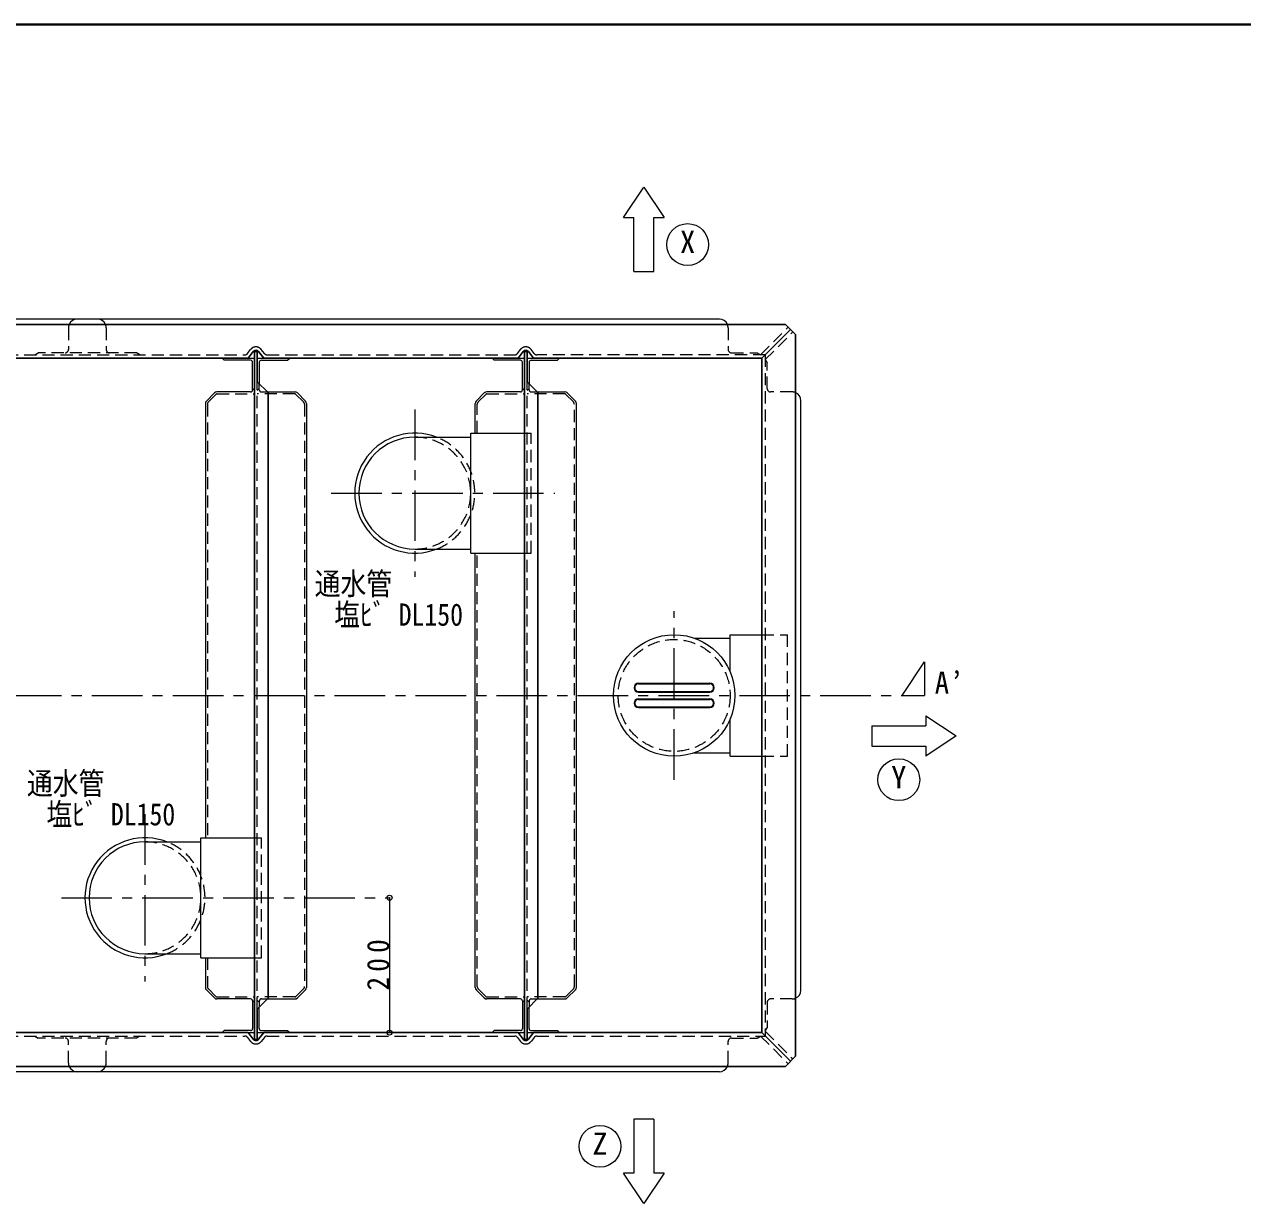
# Model space of a CAD drawing. Units: millimetres at full size, sheet at 1:15; details may follow other scales. Extents: x -3100 to 2975, y -2083 to 2132.
# Drawn here: x -1163 to 643, y 384 to 2132 of the extents above; entities that cross this region are included whole.
import ezdxf
from ezdxf.enums import TextEntityAlignment as Align

# ---------------------------------------------------------------- set-up
doc = ezdxf.new("R2010")
doc.units = ezdxf.units.MM
doc.header["$LTSCALE"] = 15
doc.header["$PDMODE"] = 32
doc.header["$PDSIZE"] = 7.5
doc.linetypes.add('CHAIN1', pattern=[8, 5, -1, 1, -1])
doc.linetypes.add('DASHED1', pattern=[1.8, 1.2, -0.6])
doc.layers.add('0-0____1', color=7, linetype='Continuous', lineweight=18)
doc.styles.add('ＭＳ ゴシック', font='')
doc.styles.get('ＭＳ ゴシック').set_extended_font_data('MS Gothic')

msp = doc.modelspace()

# ---------------------------------------------------------------- linework, layer by layer
at = {"layer": '0-0____1', "color": 1, "lineweight": 40}
msp.add_line((2975.06, 2132.48), (-3099.94, 2132.48), dxfattribs=at)
at = {"layer": '0-0____1', "color": 4, "lineweight": 9}
for p, q in [((-274.94, 1845.98), (-259.94, 1845.98)), ((-259.94, 1765.98), (-259.94, 1845.98)), ((-229.94, 1845.98), (-214.94, 1845.98)), ((-229.94, 1765.98), (-229.94, 1845.98)), ((-259.94, 1765.98), (-229.94, 1765.98)), ((-1084.94, 1695.48), (-2006.94, 1695.48)), ((-132.94, 1695.48), (-1054.94, 1695.48)), ((-817.94, 1637.48), (-808.44, 1637.48)), ((-417.94, 1637.48), (-408.44, 1637.48)), ((-824.94, 1590.48), (-824.94, 1592.48)), ((-424.94, 1590.48), (-424.94, 1592.48)), ((-893.48, 1573.95), (-881.4, 1586.02)), ((-827.94, 1587.48), (-877.87, 1587.48)), ((-802.94, 1587.48), (-762.01, 1587.48)), ((-746.4, 1573.95), (-758.48, 1586.02)), ((-493.48, 1573.95), (-481.4, 1586.02)), ((-427.94, 1587.48), (-477.87, 1587.48)), ((-402.94, 1587.48), (-362.01, 1587.48)), ((-346.4, 1573.95), (-358.48, 1586.02)), ((-11.94, 700.48), (-11.94, 1574.48)), ((-894.94, 1570.41), (-894.94, 926.48)), ((-744.94, 1570.41), (-744.94, 704.55)), ((-494.94, 1526.48), (-494.94, 1570.41)), ((-344.94, 704.55), (-344.94, 1570.41)), ((-494.94, 704.55), (-494.94, 1348.48)), ((-252.94, 1155.48), (-146.94, 1155.48)), ((-252.94, 1142.48), (-146.94, 1142.48)), ((-252.94, 1132.48), (-146.94, 1132.48)), ((-252.94, 1119.48), (-146.94, 1119.48)), ((173.06, 1107.48), (173.06, 1092.48)), ((93.06, 1092.48), (93.06, 1062.48)), ((93.06, 1092.48), (173.06, 1092.48)), ((93.06, 1062.48), (173.06, 1062.48)), ((173.06, 1062.48), (173.06, 1047.48)), ((-621.94, 837.48), (-621.94, 637.48)), ((-894.94, 748.48), (-894.94, 704.55)), ((-893.48, 701.02), (-881.4, 688.95)), ((-827.94, 687.48), (-877.87, 687.48)), ((-802.94, 687.48), (-762.01, 687.48)), ((-746.4, 701.02), (-758.48, 688.95)), ((-493.48, 701.02), (-481.4, 688.95)), ((-427.94, 687.48), (-477.87, 687.48)), ((-402.94, 687.48), (-362.01, 687.48)), ((-346.4, 701.02), (-358.48, 688.95)), ((-824.94, 684.48), (-824.94, 682.48)), ((-424.94, 684.48), (-424.94, 682.48)), ((-817.94, 637.48), (-808.44, 637.48)), ((-417.94, 637.48), (-408.44, 637.48)), ((-1084.94, 579.48), (-2006.94, 579.48)), ((-132.94, 579.48), (-1054.94, 579.48)), ((-229.94, 508.98), (-229.94, 428.98)), ((-259.94, 428.98), (-274.94, 428.98)), ((-214.94, 428.98), (-229.94, 428.98))]:
    msp.add_line(p, q, dxfattribs=at)
at = {"layer": '0-0____1', "color": 5, "lineweight": 25}
for p, q in [((-34.94, 1687.48), (-2104.94, 1687.48)), ((-69.94, 1637.48), (-27.44, 1679.98)), ((-34.94, 1687.48), (-19.94, 1672.48)), ((-19.94, 602.48), (-19.94, 1672.48)), ((-823.91, 1647.31), (-831.44, 1637.48)), ((-821.94, 1647.48), (-817.94, 1647.48)), ((-821.94, 627.48), (-821.94, 1647.48)), ((-817.94, 1602.48), (-817.94, 1647.48)), ((-815.97, 1647.31), (-808.44, 1637.48)), ((-423.91, 1647.31), (-431.44, 1637.48)), ((-421.94, 1647.48), (-417.94, 1647.48)), ((-421.94, 627.48), (-421.94, 1647.48)), ((-417.94, 1602.48), (-417.94, 1647.48)), ((-415.97, 1647.31), (-408.44, 1637.48)), ((-1708.44, 1637.48), (-831.44, 1637.48)), ((-808.44, 1637.48), (-431.44, 1637.48)), ((-69.94, 1637.48), (-408.44, 1637.48)), ((-817.94, 1602.48), (-801.94, 1586.48)), ((-417.94, 1602.48), (-401.94, 1586.48)), ((-801.94, 688.48), (-801.94, 1586.48)), ((-817.94, 672.48), (-801.94, 688.48)), ((-817.94, 672.48), (-817.94, 627.48)), ((-417.94, 672.48), (-417.94, 627.48)), ((-1708.44, 637.48), (-831.44, 637.48)), ((-823.91, 627.66), (-831.44, 637.48)), ((-815.97, 627.66), (-808.44, 637.48)), ((-808.44, 637.48), (-431.44, 637.48)), ((-423.91, 627.66), (-431.44, 637.48)), ((-415.97, 627.66), (-408.44, 637.48)), ((-69.94, 637.48), (-27.44, 594.98)), ((-821.94, 627.48), (-817.94, 627.48)), ((-421.94, 627.48), (-417.94, 627.48)), ((-34.94, 587.48), (-19.94, 602.48)), ((-2104.94, 587.48), (-34.94, 587.48))]:
    msp.add_line(p, q, dxfattribs=at)
at = {"layer": '0-0____1', "color": 4, "linetype": 'DASHED1', "lineweight": 9}
for p, q in [((-1097.94, 1682.48), (-1097.94, 1650.48)), ((-1041.94, 1682.48), (-1041.94, 1650.48)), ((-119.94, 1682.48), (-119.94, 1650.48)), ((-1147.94, 1642.48), (-1142.94, 1645.48)), ((-996.94, 1645.48), (-1142.94, 1645.48)), ((-991.94, 1642.48), (-996.94, 1645.48)), ((-64.94, 1635.15), (-61.94, 1630.41)), ((-61.94, 1592.48), (-61.94, 1630.41)), ((-814.94, 1592.48), (-817.94, 1589.48)), ((-814.94, 1590.48), (-814.94, 1599.48)), ((-414.94, 1592.48), (-417.94, 1589.48)), ((-414.94, 1590.48), (-414.94, 1599.48)), ((-879.28, 1583.9), (-890.48, 1572.71)), ((-877.87, 1584.48), (-821.94, 1584.48)), ((-762.01, 1584.48), (-817.94, 1584.48)), ((-811.94, 1587.48), (-802.94, 1587.48)), ((-760.6, 1583.9), (-749.4, 1572.71)), ((-479.28, 1583.9), (-490.48, 1572.71)), ((-477.87, 1584.48), (-421.94, 1584.48)), ((-362.01, 1584.48), (-417.94, 1584.48)), ((-411.94, 1587.48), (-402.94, 1587.48)), ((-360.6, 1583.9), (-349.4, 1572.71)), ((-24.94, 1587.48), (-56.94, 1587.48)), ((-891.94, 1569.17), (-891.94, 926.48)), ((-747.94, 1569.17), (-747.94, 705.8)), ((-491.94, 1526.48), (-491.94, 1569.17)), ((-347.94, 705.8), (-347.94, 1569.17)), ((-421.94, 1526.48), (-411.94, 1526.48)), ((-491.94, 705.8), (-491.94, 1348.48)), ((-69.94, 1227.48), (-31.94, 1227.48)), ((-821.94, 926.48), (-811.94, 926.48)), ((-891.94, 748.48), (-891.94, 705.8)), ((-879.28, 691.07), (-890.48, 702.26)), ((-877.87, 690.48), (-821.94, 690.48)), ((-762.01, 690.48), (-817.94, 690.48)), ((-811.94, 687.48), (-802.94, 687.48)), ((-760.6, 691.07), (-749.4, 702.26)), ((-479.28, 691.07), (-490.48, 702.26)), ((-477.87, 690.48), (-421.94, 690.48)), ((-362.01, 690.48), (-417.94, 690.48)), ((-411.94, 687.48), (-402.94, 687.48)), ((-360.6, 691.07), (-349.4, 702.26)), ((-24.94, 687.48), (-56.94, 687.48)), ((-814.94, 682.48), (-817.94, 685.48)), ((-814.94, 684.48), (-814.94, 675.48)), ((-414.94, 682.48), (-417.94, 685.48)), ((-414.94, 684.48), (-414.94, 675.48)), ((-61.94, 682.48), (-61.94, 644.55)), ((-1147.94, 632.48), (-1142.94, 629.48)), ((-991.94, 632.48), (-996.94, 629.48)), ((-64.94, 639.82), (-61.94, 644.55)), ((-996.94, 629.48), (-1142.94, 629.48)), ((-1097.94, 592.48), (-1097.94, 624.48)), ((-1041.94, 592.48), (-1041.94, 624.48)), ((-119.94, 592.48), (-119.94, 624.48))]:
    msp.add_line(p, q, dxfattribs=at)
at = {"layer": '0-0____1'}
for p, q in [((-1054.94, 1695.48), (-1084.94, 1695.48)), ((-866.94, 1634.48), (-869.94, 1637.48)), ((-827.94, 1634.48), (-866.94, 1634.48)), ((-831.44, 1637.48), (-821.94, 1637.48)), ((-824.94, 1592.48), (-824.94, 1631.48)), ((-814.94, 1631.48), (-814.94, 1599.48)), ((-466.94, 1634.48), (-469.94, 1637.48)), ((-427.94, 1634.48), (-466.94, 1634.48)), ((-431.44, 1637.48), (-421.94, 1637.48)), ((-424.94, 1592.48), (-424.94, 1631.48)), ((-414.94, 1631.48), (-414.94, 1599.48)), ((-821.94, 1589.48), (-824.94, 1592.48)), ((-421.94, 1589.48), (-424.94, 1592.48)), ((-584.44, 1520.41), (-501.44, 1520.41)), ((-584.44, 1354.56), (-501.44, 1354.56)), ((-501.44, 1348.48), (-421.94, 1348.48)), ((-170.36, 1222.48), (-116.94, 1222.48)), ((-252.94, 1154.48), (-146.94, 1154.48)), ((-252.94, 1143.48), (-146.94, 1143.48)), ((-252.94, 1131.48), (-146.94, 1131.48)), ((-252.94, 1120.48), (-146.94, 1120.48)), ((-116.94, 1047.48), (-116.94, 1102.68)), ((-170.36, 1052.48), (-116.94, 1052.48)), ((-116.94, 1047.48), (-69.94, 1047.48)), ((-984.44, 920.41), (-901.44, 920.41)), ((-984.44, 754.56), (-901.44, 754.56)), ((-901.44, 748.48), (-821.94, 748.48)), ((-821.94, 685.48), (-824.94, 682.48)), ((-824.94, 682.48), (-824.94, 643.48)), ((-814.94, 643.48), (-814.94, 675.48)), ((-421.94, 685.48), (-424.94, 682.48)), ((-424.94, 682.48), (-424.94, 643.48)), ((-414.94, 643.48), (-414.94, 675.48)), ((-866.94, 640.48), (-869.94, 637.48)), ((-827.94, 640.48), (-866.94, 640.48)), ((-831.44, 637.48), (-821.94, 637.48)), ((-466.94, 640.48), (-469.94, 637.48)), ((-427.94, 640.48), (-466.94, 640.48)), ((-431.44, 637.48), (-421.94, 637.48)), ((-1054.94, 579.48), (-1084.94, 579.48))]:
    msp.add_line(p, q, dxfattribs=at)
at = {"layer": '0-0____1', "linetype": 'DASHED1'}
for p, q in [((-72.01, 1642.48), (-30.98, 1683.52)), ((-64.94, 1635.41), (-23.9, 1676.45)), ((-832.41, 1644.44), (-827.88, 1650.35)), ((-807.47, 1644.44), (-812, 1650.35)), ((-432.41, 1644.44), (-427.88, 1650.35)), ((-407.47, 1644.44), (-412, 1650.35)), ((-1703.51, 1642.48), (-836.37, 1642.48)), ((-803.51, 1642.48), (-436.37, 1642.48)), ((-64.94, 1642.48), (-403.51, 1642.48)), ((-64.94, 1642.48), (-64.94, 632.48)), ((-817.94, 672.48), (-817.94, 1602.48)), ((-417.94, 672.48), (-417.94, 1602.48)), ((-1703.51, 632.48), (-836.37, 632.48)), ((-803.51, 632.48), (-436.37, 632.48)), ((-403.51, 632.48), (-64.94, 632.48)), ((-72.01, 632.48), (-30.98, 591.45)), ((-64.94, 639.55), (-23.9, 598.52)), ((-832.41, 630.53), (-827.88, 624.62)), ((-807.47, 630.53), (-812, 624.62)), ((-432.41, 630.53), (-427.88, 624.62)), ((-407.47, 630.53), (-412, 624.62))]:
    msp.add_line(p, q, dxfattribs=at)
at = {"layer": '0-0____1', "color": 4, "linetype": 'CHAIN1', "lineweight": 9}
for p, q in [((-584.44, 1561.48), (-584.44, 1313.48)), ((-708.44, 1437.48), (-376.94, 1437.48)), ((-199.94, 1012.48), (-199.94, 1262.48)), ((138.06, 1137.48), (171.39, 1187.48)), ((171.39, 1187.48), (171.39, 1137.48)), ((-2383.27, 1137.48), (171.39, 1137.48)), ((-984.44, 961.48), (-984.44, 713.48)), ((-1108.44, 837.48), (-621.94, 837.48))]:
    msp.add_line(p, q, dxfattribs=at)
at = {"layer": '0-0____1', "color": 4, "lineweight": 9}
for points in [[(-274.94, 1845.98), (-244.94, 1890.98), (-214.94, 1845.98)], [(173.06, 1107.48), (218.06, 1077.48), (173.06, 1047.48)], [(-229.94, 508.98), (-259.94, 508.98), (-259.94, 428.98)], [(-214.94, 428.98), (-244.94, 383.98), (-274.94, 428.98)]]:
    msp.add_lwpolyline(points, dxfattribs=at)
at = {"layer": '0-0____1', "color": 4, "linetype": 'DASHED1', "lineweight": 9}
for points in [[(-114.94, 1645.48), (-77.01, 1645.48), (-72.01, 1642.48)], [(-421.94, 1348.48), (-411.94, 1348.48), (-411.94, 1526.48)], [(-69.94, 1047.48), (-31.94, 1047.48), (-31.94, 1227.48)], [(-821.94, 748.48), (-811.94, 748.48), (-811.94, 926.48)], [(-114.94, 629.48), (-77.01, 629.48), (-72.01, 632.48)]]:
    msp.add_lwpolyline(points, dxfattribs=at)
at = {"layer": '0-0____1'}
for points in [[(-811.94, 1634.48), (-772.94, 1634.48), (-769.94, 1637.48)], [(-411.94, 1634.48), (-372.94, 1634.48), (-369.94, 1637.48)], [(-501.44, 1348.48), (-501.44, 1526.48), (-421.94, 1526.48)], [(-116.94, 1172.28), (-116.94, 1227.48), (-69.94, 1227.48)], [(-901.44, 748.48), (-901.44, 926.48), (-821.94, 926.48)], [(-811.94, 640.48), (-772.94, 640.48), (-769.94, 637.48)], [(-411.94, 640.48), (-372.94, 640.48), (-369.94, 637.48)]]:
    msp.add_lwpolyline(points, dxfattribs=at)
at = {"layer": '0-0____1', "color": 5, "lineweight": 25}
for points in [[(-69.94, 1637.48), (-69.94, 637.48), (-408.44, 637.48)], [(-417.94, 672.48), (-401.94, 688.48), (-401.94, 1586.48)]]:
    msp.add_lwpolyline(points, dxfattribs=at)
at = {"layer": '0-0____1'}
for centre, radius in [((-179.94, 1805.98), 31), ((-199.94, 1137.48), 90), ((133.06, 1012.48), 31), ((-309.94, 468.98), 31)]:
    msp.add_circle(centre, radius, dxfattribs=at)
at = {"layer": '0-0____1', "color": 4, "linetype": 'DASHED1', "lineweight": 9}
msp.add_circle((-199.94, 1137.48), 83, dxfattribs=at)
for centre, radius, start, end in [((-1084.94, 1682.48), 13, 157.38014, 180), ((-1054.94, 1682.48), 13, 0, 22.61986), ((-132.94, 1682.48), 13, 0, 22.61986), ((-1102.94, 1650.48), 5, 270, 0), ((-1036.94, 1650.48), 5, 180, 270), ((-114.94, 1650.48), 5, 180, 270), ((-811.94, 1590.48), 3, 180, 270), ((-411.94, 1590.48), 3, 180, 270), ((-56.94, 1592.48), 5, 180, 270), ((-886.94, 1569.17), 5, 135, 180), ((-877.87, 1582.48), 2, 90, 135), ((-762.01, 1582.48), 2, 45, 90), ((-752.94, 1569.17), 5, 0, 45), ((-486.94, 1569.17), 5, 135, 180), ((-477.87, 1582.48), 2, 90, 135), ((-362.01, 1582.48), 2, 45, 90), ((-352.94, 1569.17), 5, 0, 45), ((-24.94, 1574.48), 13, 67.38014, 90), ((-584.44, 1437.48), 82.92, 270, 90), ((-584.44, 1437.48), 89, 291.29206, 68.70794), ((-984.44, 837.48), 82.92, 270, 90), ((-984.44, 837.48), 89, 291.29206, 68.70794), ((-886.94, 705.8), 5, 180, 225), ((-752.94, 705.8), 5, 315, 0), ((-486.94, 705.8), 5, 180, 225), ((-352.94, 705.8), 5, 315, 0), ((-877.87, 692.48), 2, 225, 270), ((-811.94, 684.48), 3, 90, 180), ((-762.01, 692.48), 2, 270, 315), ((-477.87, 692.48), 2, 225, 270), ((-411.94, 684.48), 3, 90, 180), ((-362.01, 692.48), 2, 270, 315), ((-56.94, 682.48), 5, 90, 180), ((-24.94, 700.48), 13, 270, 292.61986), ((-1102.94, 624.48), 5, 0, 90), ((-1036.94, 624.48), 5, 90, 180), ((-114.94, 624.48), 5, 90, 180), ((-1084.94, 592.48), 13, 180, 202.61986), ((-1054.94, 592.48), 13, 337.38014, 0), ((-132.94, 592.48), 13, 337.38014, 0)]:
    msp.add_arc(centre, radius, start, end, dxfattribs=at)
at = {"layer": '0-0____1'}
for centre, radius, start, end in [((-1084.94, 1682.48), 13, 90, 157.38014), ((-1054.94, 1682.48), 13, 22.61986, 90), ((-827.94, 1631.48), 3, 0, 90), ((-811.94, 1631.48), 3, 90, 180), ((-427.94, 1631.48), 3, 0, 90), ((-411.94, 1631.48), 3, 90, 180), ((-584.44, 1437.48), 89, 68.70794, 291.29206), ((-584.44, 1437.48), 82.92, 90, 270), ((-252.94, 1148.98), 5.5, 90, 270), ((-146.94, 1148.98), 5.5, 270, 90), ((-252.94, 1125.98), 5.5, 90, 270), ((-146.94, 1125.98), 5.5, 270, 90), ((-984.44, 837.48), 89, 68.70794, 291.29206), ((-984.44, 837.48), 82.92, 90, 270), ((-827.94, 643.48), 3, 270, 0), ((-811.94, 643.48), 3, 180, 270), ((-427.94, 643.48), 3, 270, 0), ((-411.94, 643.48), 3, 180, 270), ((-1084.94, 592.48), 13, 202.61986, 270), ((-1054.94, 592.48), 13, 270, 337.38014)]:
    msp.add_arc(centre, radius, start, end, dxfattribs=at)
at = {"layer": '0-0____1', "color": 4, "lineweight": 9}
for centre, radius, start, end in [((-132.94, 1682.48), 13, 22.61986, 90), ((-827.94, 1590.48), 3, 270, 0), ((-427.94, 1590.48), 3, 270, 0), ((-889.94, 1570.41), 5, 135, 180), ((-877.87, 1582.48), 5, 90, 135), ((-762.01, 1582.48), 5, 45, 90), ((-749.94, 1570.41), 5, 0, 45), ((-489.94, 1570.41), 5, 135, 180), ((-477.87, 1582.48), 5, 90, 135), ((-362.01, 1582.48), 5, 45, 90), ((-349.94, 1570.41), 5, 0, 45), ((-24.94, 1574.48), 13, 0, 67.38014), ((-252.94, 1148.98), 6.5, 90, 270), ((-146.94, 1148.98), 6.5, 270, 90), ((-252.94, 1125.98), 6.5, 90, 270), ((-146.94, 1125.98), 6.5, 270, 90), ((-889.94, 704.55), 5, 180, 225), ((-749.94, 704.55), 5, 315, 0), ((-489.94, 704.55), 5, 180, 225), ((-349.94, 704.55), 5, 315, 0), ((-877.87, 692.48), 5, 225, 270), ((-827.94, 684.48), 3, 0, 90), ((-762.01, 692.48), 5, 270, 315), ((-477.87, 692.48), 5, 225, 270), ((-427.94, 684.48), 3, 0, 90), ((-362.01, 692.48), 5, 270, 315), ((-24.94, 700.48), 13, 292.61986, 0), ((-132.94, 592.48), 13, 270, 337.38014)]:
    msp.add_arc(centre, radius, start, end, dxfattribs=at)
at = {"layer": '0-0____1', "linetype": 'DASHED1'}
for centre, radius, start, end in [((-836.37, 1647.48), 5, 270, 322.52382), ((-819.94, 1644.27), 10, 37.47618, 142.52382), ((-803.51, 1647.48), 5, 217.47618, 270), ((-436.37, 1647.48), 5, 270, 322.52382), ((-419.94, 1644.27), 10, 37.47618, 142.52382), ((-403.51, 1647.48), 5, 217.47618, 270), ((-836.37, 627.48), 5, 37.47618, 90), ((-803.51, 627.48), 5, 90, 142.52382), ((-436.37, 627.48), 5, 37.47618, 90), ((-403.51, 627.48), 5, 90, 142.52382), ((-819.94, 630.7), 10, 217.47618, 322.52382), ((-419.94, 630.7), 10, 217.47618, 322.52382)]:
    msp.add_arc(centre, radius, start, end, dxfattribs=at)
at = {"layer": '0-0____1', "color": 5, "lineweight": 25}
for centre, start, end in [((-819.94, 1644.27), 37.47618, 142.52382), ((-419.94, 1644.27), 37.47618, 142.52382), ((-819.94, 630.7), 217.47618, 322.52382), ((-419.94, 630.7), 217.47618, 322.52382)]:
    msp.add_arc(centre, 5, start, end, dxfattribs=at)
at = {"layer": '0-0____1', "color": 4}
for p in [(-621.94, 837.48), (-621.94, 637.48)]:
    msp.add_point(p, dxfattribs=at)

# ---------------------------------------------------------------- texts
at = {"layer": '0-0____1', "style": 'ＭＳ ゴシック'}
for s, p in [('X', (-191.19, 1783.48)), ('Y', (121.81, 989.98)), ('Z', (-321.19, 446.48))]:
    msp.add_text(s, height=32.99, dxfattribs=at).set_placement(p, align=Align.BOTTOM_LEFT)
at = {"layer": '0-0____1', "style": 'ＭＳ ゴシック', "width": 0.85}
for s, p in [('通水管', (-732.84, 1276.84)), ('塩ﾋﾞ DL150', (-703.95, 1230.93)), ('通水管', (-1159.45, 980.8)), ('塩ﾋﾞ DL150', (-1130.56, 934.89))]:
    msp.add_text(s, height=32.99, dxfattribs=at).set_placement(p, align=Align.BOTTOM_LEFT)
at = {"layer": '0-0____1', "insert": (186.39, 1139.98), "char_height": 32.99, "attachment_point": 7, "style": 'ＭＳ ゴシック'}
msp.add_mtext('\\T1.24;\\W0.95;A’', dxfattribs=at)
at = {"layer": '0-0____1', "insert": (-621.94, 699.98), "char_height": 32.99, "attachment_point": 7, "rotation": 90, "style": 'ＭＳ ゴシック'}
msp.add_mtext('\\T1.38;\\W0.9;200', dxfattribs=at)

doc.saveas('drawing.dxf')
